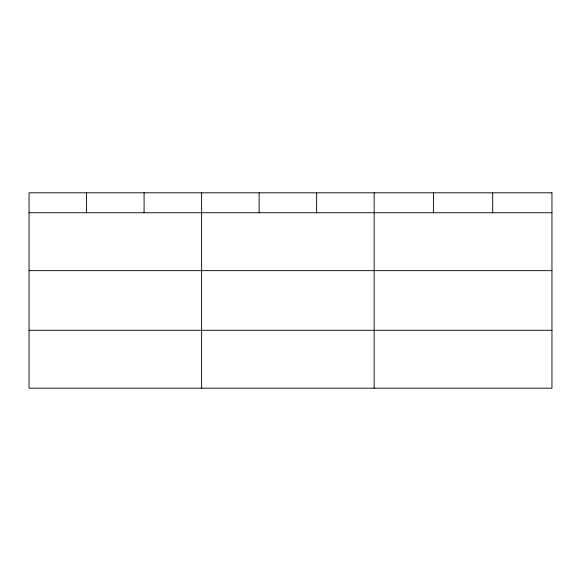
<?xml version="1.0" encoding="UTF-8"?>
<svg xmlns="http://www.w3.org/2000/svg" width="581" height="581" viewBox="0 0 581 581"><rect width="100%" height="100%" fill="white"/><g stroke="black" fill="none" stroke-linecap="round" stroke-linejoin="round"><path stroke-width="0.87" d="M29.05 212.748L551.95 212.748M29.05 270.644L551.95 270.644M29.05 330.298L551.95 330.298M492.688 192.805L492.688 212.748M433.426 192.805L433.426 212.748M374.164 192.805L374.164 388.195M316.645 192.805L316.645 212.748M259.126 192.805L259.126 212.748M201.607 192.805L201.607 388.195M144.088 192.805L144.088 212.748M86.569 192.805L86.569 212.748M551.95 192.805L29.05 192.805L29.05 388.195L551.95 388.195L551.95 192.805"/></g></svg>
